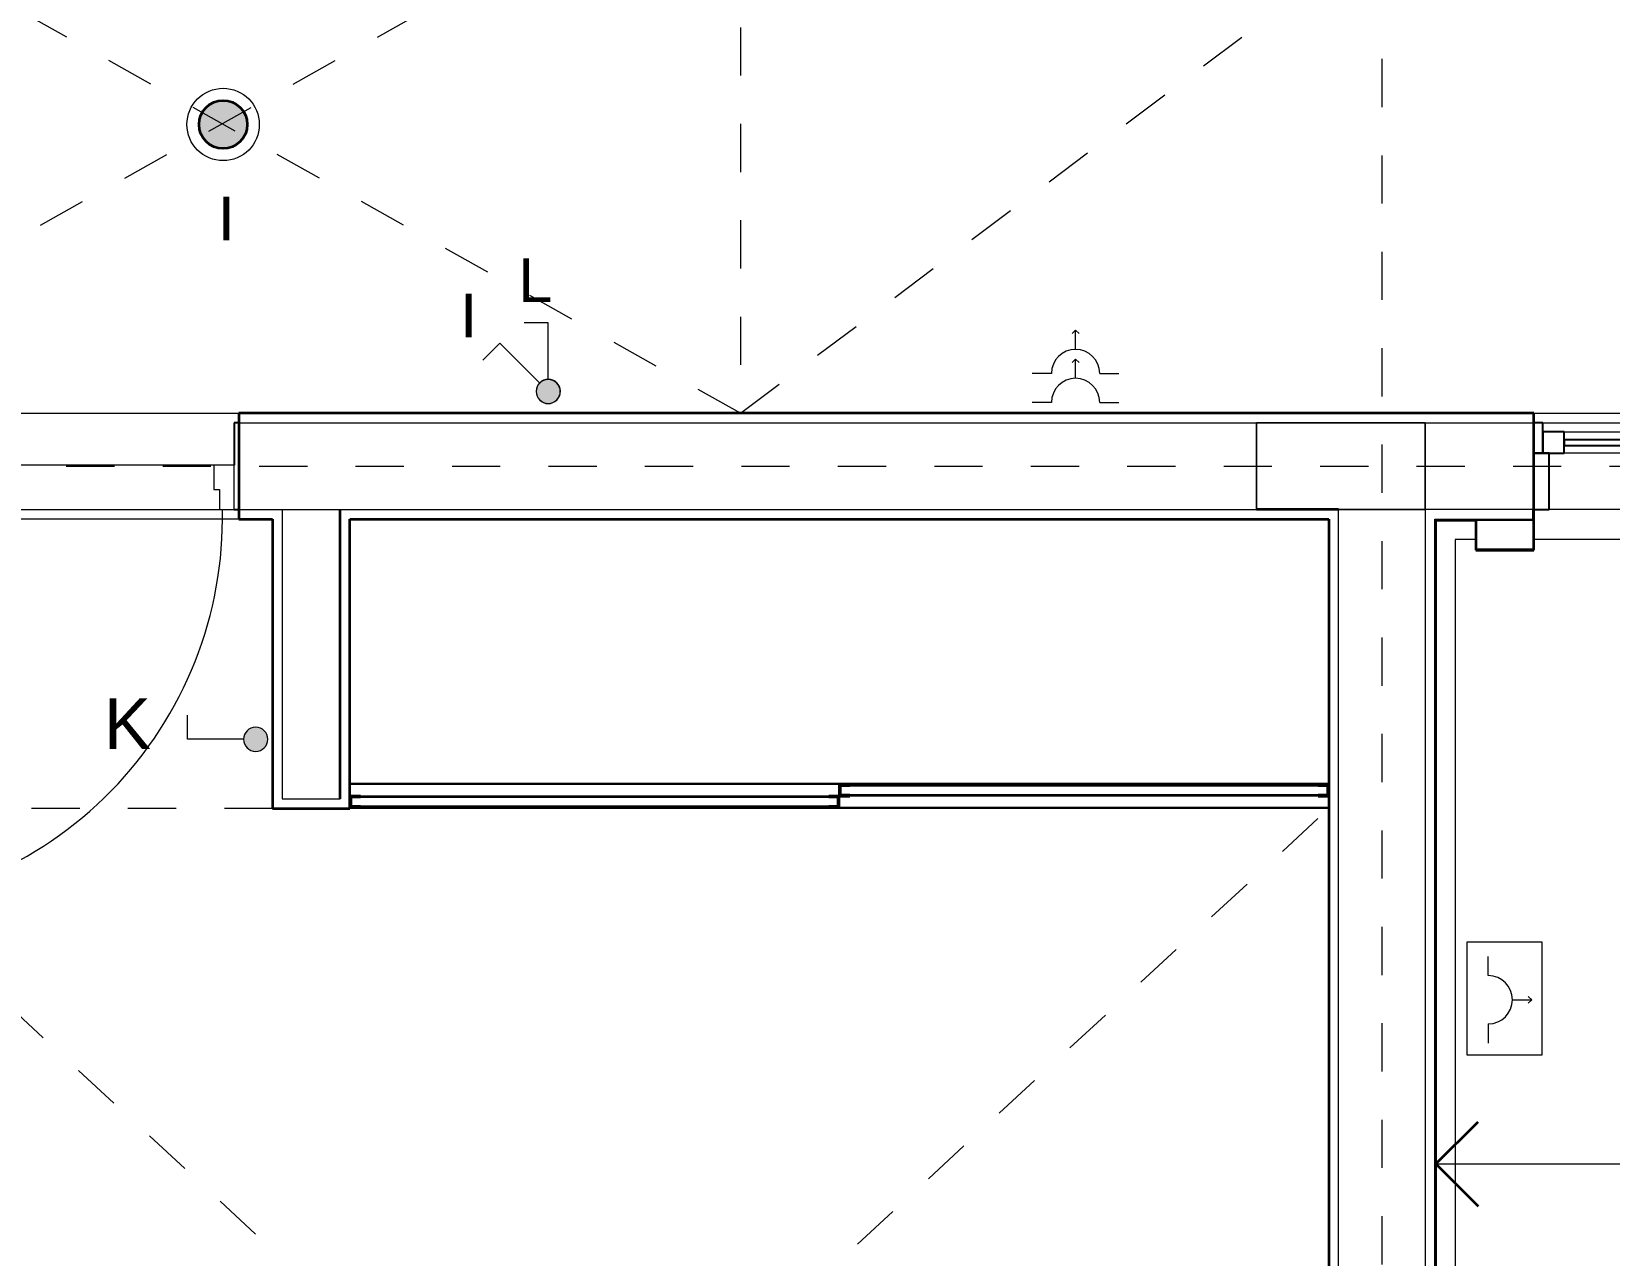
# Model space of a CAD drawing. Header units: metres. Extents: x -1.5 to 31.4, y -9.2 to 10.9.
# Drawn here: x 4.616 to 7.888, y -3.309 to -0.771 of the extents above; entities that cross this region are included whole.
import ezdxf

# ---------------------------------------------------------------- set-up
doc = ezdxf.new("R2010")
doc.units = ezdxf.units.M
doc.linetypes.add('Línea de rejilla', pattern=[0.022225, 0.0127, -0.003175, 0.003175, -0.003175])
doc.linetypes.add('Trazo', pattern=[0.0023, 0.0015, -0.0008])
for name, color, linetype, lineweight in [('A-ANNO-DIMS', 7, 'Continuous', 9), ('A-ANNO-DIMS-70', 7, 'Continuous', 9), ('A-DETL-GENF', 7, 'Continuous', 18), ('A-DETL-MEDM', 7, 'Continuous', 35), ('A-DETL-THIN', 7, 'Continuous', 18), ('A-DOOR', 7, 'Continuous', 18), ('A-GENM', 7, 'Continuous', 18), ('A-GLAZ', 7, 'Continuous', 18), ('A-WALL', 7, 'Continuous', 18), ('G-ANNO-TEXT', 7, 'Continuous', 9), ('S-COLS', 7, 'Continuous', 18), ('S-GRID', 7, 'Continuous', 9)]:
    doc.layers.add(name, color=color, linetype=linetype, lineweight=lineweight)
doc.layers.add('A-DETL-HDLN', color=94, linetype='Trazo', lineweight=18, true_color=0x00a600)
doc.styles.add('Arial_1', font='arial.ttf', dxfattribs={"height": 0.105})
doc.styles.add('Arial_2', font='arial.ttf', dxfattribs={"height": 0.091})
doc.dimstyles.new('Diagonal_-_Arial_1_5_mm', dxfattribs={"dimscale": 0.3048, "dimtxt": 0.107127, "dimasz": 0.287073, "dimexe": 0.459318, "dimexo": 0.229659, "dimgap": 0.160761, "dimtad": 1, "dimrnd": 0.01, "dimzin": 0, "dimdsep": 46, "dimtxsty": 'Arial_1', "dimblk1": 'OPEN30', "dimblk2": 'OPEN30', "dimsah": 1, "dimcen": 0.09, "dimaunit": 1, "dimadec": 4, "dimazin": 0, "dimtfac": 1, "dimtdec": 4, "dimtix": 1, "dimtmove": 0, "dimatfit": 3, "dimfxl": 1, "dimtvp": 1, "dimtfill": 1, "dimtolj": 1, "dimtzin": 0, "dimarcsym": 2})

# ---------------------------------------------------------------- blocks, each defined once
blk = doc.blocks.new('PUERTA PVC BLANCA - 87cm X 205cm - P1-2763482-ARQ_ELEC_PB')
at = {"layer": 'A-DETL-GENF', "color": 253, "true_color": 0xaaaaaa}
for p, q in [((0.4072, 0.9178), (0.3946, 0.9178)), ((0.3946, 0.9178), (0.3946, 0.9098)), ((0.4072, 0.1168), (0.4072, 0.9178)), ((0.3562, 0.8838), (0.3142, 0.8743)), ((0.3946, 0.9098), (0.3562, 0.9071)), ((0.3562, 0.9071), (0.3562, 0.1275)), ((0.3562, 0.8332), (0.3562, 0.8838)), ((0.4492, 0.8743), (0.4072, 0.8838)), ((0.4072, 0.8838), (0.4072, 0.8332)), ((0.3082, 0.8671), (0.3082, 0.7408)), ((0.3142, 0.7348), (0.3142, 0.8743)), ((0.4492, 0.7348), (0.4492, 0.8743)), ((0.4552, 0.7408), (0.4552, 0.8671)), ((0.3202, 0.8419), (0.3142, 0.8489)), ((0.3202, 0.7408), (0.3202, 0.8419)), ((0.3202, 0.8419), (0.3562, 0.8332)), ((0.4072, 0.8332), (0.4432, 0.8419)), ((0.4432, 0.8419), (0.4492, 0.8489)), ((0.4432, 0.8419), (0.4432, 0.7408)), ((0.3562, 0.1275), (0.3946, 0.1248)), ((0.3946, 0.1248), (0.3946, 0.1168)), ((0.3946, 0.1168), (0.4072, 0.1168)), ((0.3995, 0.1168), (0.3964, 0.1168)), ((0.3964, 0.1168), (0.3964, 0.1091)), ((0.3975, 0.1068), (0.4052, 0.1004)), ((0.3995, 0.1092), (0.3995, 0.1168)), ((0.4023, 0.1068), (0.3995, 0.1092)), ((0.41, 0.0985), (0.4029, 0.09)), ((0.4069, 0.09), (0.4164, 0.1014)), ((-0.395, 0.09), (-0.425, 0.09)), ((-0.425, 0.09), (-0.425, -0.002)), ((-0.395, 0.0485), (-0.395, 0.09)), ((0.395, 0.09), (-0.395, 0.09)), ((0.395, 0.09), (0.395, 0.0485)), ((0.425, 0.09), (0.395, 0.09)), ((0.4029, 0.09), (0.4069, 0.09)), ((0.425, -0.002), (0.425, 0.09)), ((-0.383, 0.0485), (-0.395, 0.0485)), ((-0.383, -0.002), (-0.383, 0.0485)), ((0.395, 0.0485), (0.383, 0.0485)), ((0.383, 0.0485), (0.383, -0.002)), ((-0.425, -0.002), (-0.383, -0.002)), ((-0.383, -0.002), (0.383, -0.002)), ((0.383, -0.002), (0.425, -0.002))]:
    blk.add_line(p, q, dxfattribs=at)
for centre, radius, start, end in [((0.4103, 0.1065), 0.8113, 90.2189, 181.1653), ((0.3159, 0.8668), 0.0077, 102.7453, 177.9502), ((0.4475, 0.8668), 0.0077, 2.0498, 77.2547), ((0.3142, 0.7408), 0.006, 180, 0), ((0.4492, 0.7408), 0.006, 180, 360), ((0.3994, 0.1091), 0.003, 180, 230.0009), ((0.4103, 0.1065), 0.008, 320.0449, 267.8154), ((0.4103, 0.1065), 0.008, 230.0009, 177.8154)]:
    blk.add_arc(centre, radius, start, end, dxfattribs=at)
at = {"layer": 'A-DOOR', "color": 253, "lineweight": 25, "true_color": 0xaaaaaa}
for p, q in [((-0.425, 0.09), (-0.435, 0.09)), ((-0.435, 0.09), (-0.435, -0.09)), ((0.435, 0.09), (0.425, 0.09)), ((0.435, -0.09), (0.435, 0.09)), ((-0.425, -0.09), (-0.425, -0.002)), ((0.425, -0.002), (0.425, -0.09)), ((-0.435, -0.09), (-0.425, -0.09)), ((0.425, -0.09), (0.435, -0.09))]:
    blk.add_line(p, q, dxfattribs=at)
blk = doc.blocks.new('VENTANA PAÑO FIJO - A60cm X H230cm-2765184-ARQ_ELEC_PB')
at = {"layer": 'A-GLAZ', "color": 253, "lineweight": 25, "true_color": 0xaaaaaa}
for p, q in [((-0.281, 0.103), (-0.3, 0.103)), ((-0.281, 0.04), (-0.281, 0.103)), ((0.3, 0.103), (0.281, 0.103)), ((0.281, 0.103), (0.281, 0.04)), ((-0.237, 0.084), (-0.281, 0.084)), ((-0.281, 0.084), (-0.281, 0.04)), ((-0.237, 0.04), (-0.237, 0.084)), ((0.237, 0.068), (-0.237, 0.068)), ((-0.237, 0.068), (-0.237, 0.056)), ((0.281, 0.084), (0.237, 0.084)), ((0.237, 0.084), (0.237, 0.04)), ((0.237, 0.056), (0.237, 0.068)), ((0.281, 0.04), (0.281, 0.084)), ((-0.3, 0.04), (-0.281, 0.04)), ((-0.268, 0.04), (-0.3, 0.04)), ((-0.281, 0.04), (-0.237, 0.04)), ((-0.268, -0.077), (-0.268, 0.04)), ((-0.237, 0.056), (0.237, 0.056)), ((0.237, 0.04), (0.281, 0.04)), ((0.3, 0.04), (0.268, 0.04)), ((0.268, 0.04), (0.268, -0.077)), ((0.281, 0.04), (0.3, 0.04)), ((-0.3, -0.077), (-0.268, -0.077)), ((0.268, -0.077), (0.3, -0.077))]:
    blk.add_line(p, q, dxfattribs=at)
at = {"layer": 'A-GLAZ', "color": 253, "true_color": 0xaaaaaa}
for p, q in [((-0.281, 0.103), (0.281, 0.103)), ((-0.237, 0.084), (0.237, 0.084)), ((0.237, 0.04), (-0.237, 0.04)), ((0.268, -0.077), (-0.268, -0.077))]:
    blk.add_line(p, q, dxfattribs=at)
blk = doc.blocks.new('PUERTAS DE PLACARES SIN FONDO - A203cm X H230-2092928-ARQ_ELEC_PB')
at = {"layer": 'A-GENM', "color": 253, "true_color": 0xaaaaaa}
for p, q in [((1.015, 0.026), (-1.015, 0.026)), ((0, 0.024), (-1.015, 0.024)), ((0.993, 0.024), (0.022, 0.024)), ((1.015, -0.026), (-1.015, -0.026)), ((-0.022, -0.024), (-0.993, -0.024)), ((1.015, -0.024), (0, -0.024))]:
    blk.add_line(p, q, dxfattribs=at)
at = {"layer": 'A-GENM', "color": 253, "lineweight": 35, "true_color": 0xaaaaaa}
for p, q in [((-0.993, 0), (-1.015, 0)), ((-1.015, 0), (-1.015, -0.024)), ((-0.993, -0.002), (-0.993, 0)), ((0, 0), (-0.022, 0)), ((-0.022, 0), (-0.022, -0.002)), ((0.022, 0.024), (0, 0.024)), ((0, 0.024), (0, 0)), ((0, 0), (0.022, 0)), ((0, -0.024), (0, 0)), ((0.002, 0.022), (0.022, 0.022)), ((0.002, 0.002), (0.002, 0.022)), ((1.013, 0.022), (0.002, 0.022)), ((0.002, 0.022), (0.002, 0.002)), ((0.022, 0.002), (0.002, 0.002)), ((0.002, 0.002), (1.013, 0.002)), ((0.022, 0.022), (0.022, 0.024)), ((0.022, 0), (0.022, 0.002)), ((1.015, 0.024), (0.993, 0.024)), ((0.993, 0.024), (0.993, 0.022)), ((0.993, 0.022), (1.013, 0.022)), ((1.013, 0.002), (0.993, 0.002)), ((0.993, 0.002), (0.993, 0)), ((0.993, 0), (1.015, 0)), ((1.013, 0.022), (1.013, 0.002)), ((1.013, 0.002), (1.013, 0.022)), ((1.015, 0), (1.015, 0.024)), ((-1.015, -0.024), (-0.993, -0.024)), ((-1.013, -0.002), (-0.993, -0.002)), ((-1.013, -0.022), (-1.013, -0.002)), ((-0.002, -0.002), (-1.013, -0.002)), ((-1.013, -0.002), (-1.013, -0.022)), ((-0.993, -0.022), (-1.013, -0.022)), ((-1.013, -0.022), (-0.002, -0.022)), ((-0.993, -0.024), (-0.993, -0.022)), ((-0.022, -0.002), (-0.002, -0.002)), ((-0.002, -0.022), (-0.022, -0.022)), ((-0.022, -0.022), (-0.022, -0.024)), ((-0.022, -0.024), (0, -0.024)), ((-0.002, -0.002), (-0.002, -0.022)), ((-0.002, -0.022), (-0.002, -0.002))]:
    blk.add_line(p, q, dxfattribs=at)
blk = doc.blocks.new('DIMBLOCK39-ARQ_ELEC_PB')
at = {"layer": 'A-ANNO-DIMS-70', "transparency": 16777216}
for p, q in [((9.2351, -2.9579), (9.2351, -3.2594)), ((9.2351, -3.1194), (9.2351, -2.9579)), ((7.5277, -3.1275), (7.5277, -2.9794)), ((7.5277, -3.1194), (9.2351, -3.1194)), ((7.5277, -3.1194), (7.5277, -3.1275))]:
    blk.add_line(p, q, dxfattribs=at)
at = {"layer": 'A-ANNO-DIMS-70', "lineweight": 35, "transparency": 16777216}
for p, q in [((7.5277, -3.1194), (7.6152, -3.0319)), ((9.2351, -3.1194), (9.1476, -3.0319)), ((9.2351, -3.1194), (9.3226, -3.0319)), ((7.5277, -3.1194), (7.6152, -3.2069)), ((9.2351, -3.1194), (9.1476, -3.2069)), ((9.2351, -3.1194), (9.3226, -3.2069))]:
    blk.add_line(p, q, dxfattribs=at)
at = {"layer": 'A-ANNO-DIMS-70', "color": 0, "transparency": 16777216, "insert": (8.2397, -2.934), "char_height": 0.105, "width": 0.34017, "attachment_point": 1, "line_spacing_factor": 0.941778, "style": 'Arial_1', "bg_fill": 3, "box_fill_scale": 1.25, "bg_fill_color": 9, "bg_fill_true_color": 13158600, "bg_fill_transparency": 0}
blk.add_mtext('1.71', dxfattribs=at)
blk = doc.blocks.new('_Open30')
at = {"color": 0, "linetype": 'ByBlock', "lineweight": -2}
for p, q in [((-1, 0.268), (0, 0)), ((0, 0), (-1, -0.268)), ((0, 0), (-1, 0))]:
    blk.add_line(p, q, dxfattribs=at)

msp = doc.modelspace()

# ---------------------------------------------------------------- hatches: boundary and pattern name
at = {"layer": 'A-DETL-GENF', "true_color": 0xff0000}
for points in [[(5.013, -1.0136), (5.026, -1.0119), (5.038, -1.0069), (5.0484, -0.9989), (5.0563, -0.9886), (5.0613, -0.9765), (5.063, -0.9636), (5.0613, -0.9506), (5.0563, -0.9386), (5.0484, -0.9282), (5.038, -0.9203), (5.026, -0.9153), (5.013, -0.9136), (5.0001, -0.9153), (4.988, -0.9203), (4.9777, -0.9282), (4.9697, -0.9386), (4.9647, -0.9506), (4.963, -0.9636), (4.9647, -0.9765), (4.9697, -0.9886), (4.9777, -0.9989), (4.988, -1.0069), (5.0001, -1.0119)], [(5.6873, -1.542), (5.6944, -1.5409), (5.7021, -1.5369), (5.705, -1.5347), (5.709, -1.5295), (5.7115, -1.5235), (5.7121, -1.5155), (5.7113, -1.5101), (5.7087, -1.5041), (5.7036, -1.4982), (5.6986, -1.4949), (5.6913, -1.4925), (5.6871, -1.492), (5.6796, -1.4934), (5.6742, -1.4959), (5.669, -1.5002), (5.6655, -1.5051), (5.6632, -1.5106), (5.6627, -1.5195), (5.6632, -1.5235), (5.6669, -1.5311), (5.6718, -1.5363), (5.6748, -1.5387), (5.6814, -1.5412), (5.6871, -1.542)], [(5.6871, -1.5425), (5.6954, -1.541), (5.7021, -1.5373), (5.7055, -1.5343), (5.709, -1.5295), (5.7079, -1.5309), (5.705, -1.5347), (5.6986, -1.5392), (5.6936, -1.5412), (5.6848, -1.5417), (5.679, -1.5404), (5.6746, -1.5385), (5.668, -1.5326), (5.6647, -1.5272), (5.6632, -1.5235), (5.6624, -1.5166), (5.6623, -1.519), (5.6634, -1.5249), (5.6657, -1.5303), (5.6709, -1.5363), (5.6759, -1.5397), (5.6832, -1.542), (5.6867, -1.5425)], [(5.0805, -2.2637), (5.087, -2.2629), (5.093, -2.2604), (5.0982, -2.2564), (5.1022, -2.2512), (5.1047, -2.2452), (5.1055, -2.2387), (5.1047, -2.2322), (5.1022, -2.2262), (5.0982, -2.221), (5.093, -2.2171), (5.087, -2.2146), (5.0805, -2.2137), (5.0741, -2.2146), (5.068, -2.2171), (5.0629, -2.221), (5.0589, -2.2262), (5.0564, -2.2322), (5.0555, -2.2387), (5.0564, -2.2452), (5.0589, -2.2512), (5.0629, -2.2564), (5.068, -2.2604), (5.0741, -2.2629)]]:
    msp.add_hatch(color=1, dxfattribs=at).paths.add_polyline_path(points)

# ---------------------------------------------------------------- linework, layer by layer
at = {"layer": 'A-DETL-HDLN'}
for p, q in [((6.0857, -1.5623), (14.0857, 4.4377)), ((6.0857, -1.5623), (3.9357, -0.3623)), ((3.9357, -1.5623), (6.0857, -0.3623)), ((6.0857, -0.3623), (6.0857, -1.5623)), ((4.1257, -5.3223), (7.3057, -2.3823)), ((5.1157, -2.3823), (4.1257, -2.3823)), ((4.1257, -2.3823), (7.3057, -5.3223))]:
    msp.add_line(p, q, dxfattribs=at)
at = {"layer": 'A-DETL-MEDM', "color": 1, "true_color": 0xff0000}
msp.add_circle((5.013, -0.9636), 0.05, dxfattribs=at)
at = {"layer": 'A-DETL-THIN', "color": 1, "true_color": 0xff0000}
for p, q in [((5.6873, -1.3753), (5.6373, -1.3753)), ((5.6873, -1.492), (5.6873, -1.3753)), ((6.7807, -1.39), (6.7736, -1.3971)), ((6.7807, -1.43), (6.7807, -1.39)), ((6.7807, -1.39), (6.7878, -1.3971)), ((5.5869, -1.4173), (5.5516, -1.4527)), ((5.6695, -1.4999), (5.5869, -1.4173)), ((6.7807, -1.45), (6.7736, -1.4571)), ((6.7807, -1.49), (6.7807, -1.45)), ((6.7807, -1.45), (6.7878, -1.4571)), ((6.7307, -1.48), (6.6907, -1.48)), ((6.8307, -1.48), (6.8707, -1.48)), ((6.7307, -1.54), (6.6907, -1.54)), ((6.8307, -1.54), (6.8707, -1.54)), ((4.9388, -2.2387), (4.9388, -2.1887)), ((5.0555, -2.2387), (4.9388, -2.2387)), ((7.5924, -2.6589), (7.7474, -2.6589)), ((7.5924, -2.8939), (7.5924, -2.6589)), ((7.7474, -2.6589), (7.7474, -2.8939)), ((7.6366, -2.7289), (7.6366, -2.6889)), ((7.6866, -2.7789), (7.7266, -2.7789)), ((7.7266, -2.7789), (7.7195, -2.7719)), ((7.7266, -2.7789), (7.7195, -2.786)), ((7.6366, -2.8289), (7.6366, -2.8689)), ((7.7474, -2.8939), (7.5924, -2.8939))]:
    msp.add_line(p, q, dxfattribs=at)
msp.add_circle((5.013, -0.9636), 0.075, dxfattribs=at)
for centre, radius, start, end in [((5.013, -0.9636), 0.05, 0, 180), ((5.013, -0.9636), 0.05, 180, 360), ((6.7807, -1.48), 0.05, 360, 180), ((5.6871, -1.5175), 0.025, 0, 180), ((5.6873, -1.517), 0.025, 360, 180), ((6.7807, -1.54), 0.05, 360, 180), ((5.6871, -1.5175), 0.025, 180, 360), ((5.6873, -1.517), 0.025, 180, 360), ((5.0805, -2.2387), 0.025, 0, 180), ((5.0805, -2.2387), 0.025, 180, 360), ((7.6366, -2.7789), 0.05, 270, 90)]:
    msp.add_arc(centre, radius, start, end, dxfattribs=at)
at = {"layer": 'A-WALL', "color": 253, "true_color": 0xaaaaaa}
for p, q in [((4.1757, -1.5623), (5.0457, -1.5623)), ((7.7307, -1.5623), (8.3483, -1.5623)), ((5.0457, -1.5823), (7.5057, -1.5823)), ((7.1557, -1.7623), (7.1557, -1.5823)), ((7.5057, -1.5823), (7.5057, -5.5223)), ((7.5057, -1.5823), (7.7307, -1.5823)), ((5.0457, -1.7623), (7.1557, -1.7623)), ((5.1357, -1.7623), (5.1357, -2.3623)), ((7.3257, -5.5223), (7.3257, -1.7623)), ((7.7307, -1.7623), (7.3257, -1.7623)), ((7.7287, -1.7823), (7.7287, -1.7623)), ((5.0457, -1.7823), (4.2143, -1.7823)), ((7.5257, -1.7823), (7.7287, -1.7823)), ((7.5257, -5.5443), (7.5257, -1.7823)), ((7.6127, -1.7843), (7.7287, -1.7843)), ((7.6127, -1.8443), (7.6127, -1.7843)), ((7.7287, -1.7843), (7.7287, -1.8443)), ((7.6107, -1.8243), (7.5677, -1.8243)), ((7.5677, -1.8243), (7.5677, -5.5843)), ((9.9307, -1.8243), (7.7307, -1.8243)), ((7.7287, -1.8443), (7.6127, -1.8443)), ((5.1357, -2.3623), (5.2557, -2.3623))]:
    msp.add_line(p, q, dxfattribs=at)
at = {"layer": 'A-WALL', "color": 253, "lineweight": 35, "true_color": 0xaaaaaa}
for p, q in [((5.0457, -1.5623), (5.0457, -1.7823)), ((7.7307, -1.5623), (5.0457, -1.5623)), ((7.7307, -1.8463), (7.7307, -1.5623)), ((5.2557, -2.3623), (5.2557, -1.7623)), ((7.3257, -1.7623), (7.1557, -1.7623)), ((5.0457, -1.7823), (5.1157, -1.7823)), ((5.1157, -1.7823), (5.1157, -2.3823)), ((5.2757, -2.3823), (5.2757, -1.7823)), ((5.2757, -1.7823), (7.3057, -1.7823)), ((7.3057, -1.7823), (7.3057, -5.3223)), ((7.5277, -1.7843), (7.6107, -1.7843)), ((7.5277, -5.5443), (7.5277, -1.7843)), ((7.6107, -1.7843), (7.6107, -1.8463)), ((7.6107, -1.8463), (7.7307, -1.8463)), ((5.1157, -2.3823), (5.2757, -2.3823))]:
    msp.add_line(p, q, dxfattribs=at)
at = {"layer": 'S-COLS', "color": 253, "true_color": 0xaaaaaa}
for p, q in [((7.5057, -1.5823), (7.1557, -1.5823)), ((7.1557, -1.5823), (7.1557, -1.7623)), ((7.5057, -1.7623), (7.5057, -1.5823)), ((7.1557, -1.7623), (7.3257, -1.7623)), ((7.3257, -1.7623), (7.5057, -1.7623))]:
    msp.add_line(p, q, dxfattribs=at)
at = {"layer": 'S-GRID', "color": 8, "linetype": 'Línea de rejilla', "true_color": 0x808080}
for p, q in [((7.4157, 10.3724), (7.4157, -9.1585)), ((-1.5122, -1.6723), (15.5819, -1.6723))]:
    msp.add_line(p, q, dxfattribs=at)

# ---------------------------------------------------------------- block references
at = {"layer": 'A-DOOR', "color": 253, "true_color": 0xaaaaaa, "rotation": 180}
msp.add_blockref('PUERTA PVC BLANCA - 87cm X 205cm - P1-2763482-ARQ_ELEC_PB', (4.6107, -1.6723), dxfattribs=at)
at = {"layer": 'A-GENM', "color": 253, "true_color": 0xaaaaaa}
msp.add_blockref('PUERTAS DE PLACARES SIN FONDO - A203cm X H230-2092928-ARQ_ELEC_PB', (6.2907, -2.3563), dxfattribs=at)
at = {"layer": 'A-GLAZ', "color": 253, "true_color": 0xaaaaaa}
msp.add_blockref('VENTANA PAÑO FIJO - A60cm X H230cm-2765184-ARQ_ELEC_PB', (8.0307, -1.6853), dxfattribs=at)

# ---------------------------------------------------------------- texts
at = {"layer": 'G-ANNO-TEXT', "color": 1, "true_color": 0xff0000, "attachment_point": 1}
for s, insert, char_height, width, style in [('I', (5.002, -1.1132), 0.091, 0.044894, 'Arial_2'), ('L', (5.6249, -1.2411), 0.091, 0.084177, 'Arial_2'), ('I', (5.5045, -1.3142), 0.091, 0.044894, 'Arial_2'), ('K', (4.7655, -2.1537), 0.105, 0.117848, 'Arial_1')]:
    msp.add_mtext(s, dxfattribs=dict(at, insert=insert, char_height=char_height, width=width, style=style))

# ---------------------------------------------------------------- next in the draw order: dimensions: what is measured, and where the dimension line sits
at = {"layer": 'A-ANNO-DIMS'}
dim = msp.add_linear_dim(base=(9.2351, -3.1194), p1=(7.5277, -3.0575), p2=(9.2351, -2.8879), dimstyle='Diagonal_-_Arial_1_5_mm', override={"dimpost": '<>', "dimfxl": 1.715757}, dxfattribs=at)
dim.commit()
dim.dimension.update_dxf_attribs({"geometry": 'DIMBLOCK39-ARQ_ELEC_PB', "text_midpoint": (8.3814, -3.0176)})

doc.saveas('drawing.dxf')
